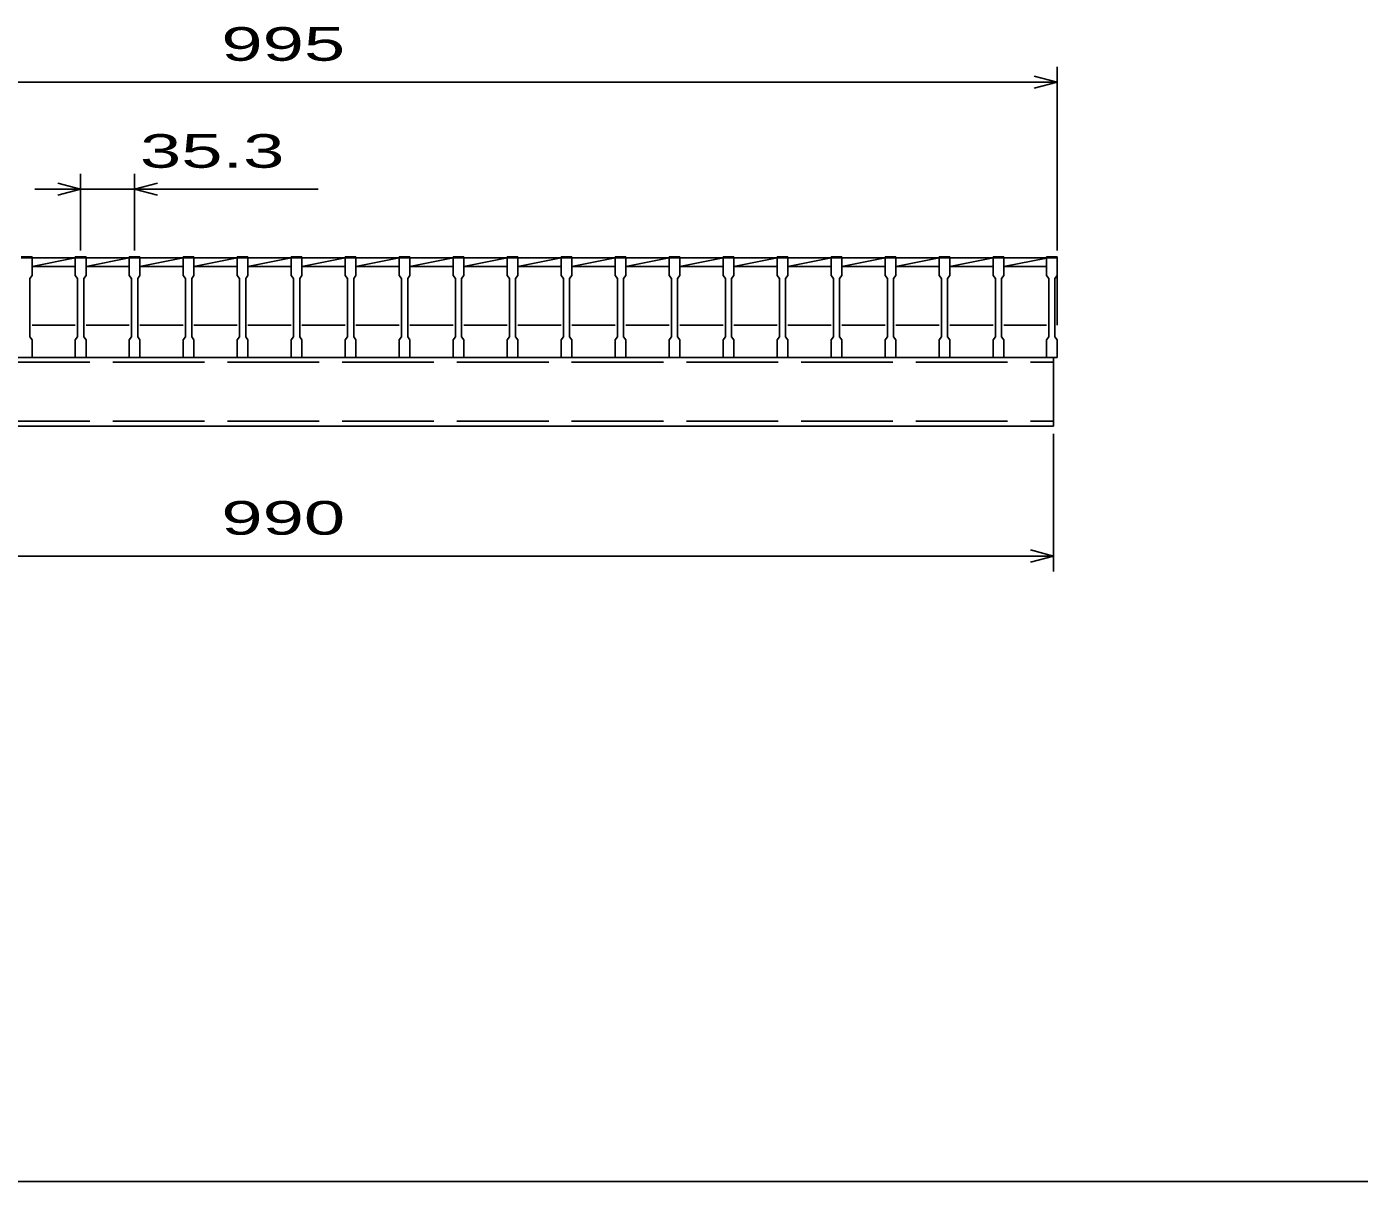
# Model space of a CAD drawing. Units: millimetres, scale not verified. Extents: x -1820 to 1731, y -1282 to 1054.
# Drawn here: x -1098 to -227, y -1146 to -391 of the extents above; entities that cross this region are included whole.
import ezdxf
from ezdxf.enums import TextEntityAlignment as Align

# ---------------------------------------------------------------- set-up
doc = ezdxf.new("R2010")
doc.units = ezdxf.units.MM
doc.header["$LTSCALE"] = 10
doc.linetypes.add('DASHED', pattern=[7.5, 6, -1.5])
for name, color, linetype, lineweight in [('0_2', 150, 'Continuous', 25), ('16', 3, 'Continuous', 25), ('22', 4, 'Continuous', 25)]:
    doc.layers.add(name, color=color, linetype=linetype, lineweight=lineweight)
doc.styles.add('ベクトル', font='')
doc.styles.get('ベクトル').set_extended_font_data('ベクトル')

msp = doc.modelspace()

# ---------------------------------------------------------------- linework, layer by layer
at = {"layer": '0_2'}
msp.add_line((1731, -1146.5), (-1729, -1146.5), dxfattribs=at)
at = {"layer": '16'}
for p, q in [((-1101.3, -541.8), (-1094.3, -541.8)), ((-1094.3, -542.5), (-1101.3, -542.5)), ((-1094.3, -541.8), (-1094.3, -542.5)), ((-1094.3, -554), (-1094.3, -542.5)), ((-1094.3, -542.5), (-1066, -542.5)), ((-1094.3, -548), (-1066, -542.5)), ((-1094.3, -548), (-1066, -548)), ((-1066, -542.5), (-1066, -541.8)), ((-1066, -541.8), (-1059, -541.8)), ((-1066, -542.5), (-1066, -554)), ((-1059, -542.5), (-1066, -542.5)), ((-1059, -541.8), (-1059, -542.5)), ((-1059, -554), (-1059, -542.5)), ((-1059, -542.5), (-1030.7, -542.5)), ((-1059, -548), (-1030.7, -542.5)), ((-1059, -548), (-1030.7, -548)), ((-1030.7, -542.5), (-1030.7, -541.8)), ((-1030.7, -541.8), (-1023.7, -541.8)), ((-1030.7, -542.5), (-1030.7, -554)), ((-1023.7, -542.5), (-1030.7, -542.5)), ((-1023.7, -541.8), (-1023.7, -542.5)), ((-1023.7, -554), (-1023.7, -542.5)), ((-1023.7, -542.5), (-995.4, -542.5)), ((-1023.7, -548), (-995.4, -542.5)), ((-1023.7, -548), (-995.4, -548)), ((-995.4, -542.5), (-995.4, -541.8)), ((-995.4, -541.8), (-988.4, -541.8)), ((-995.4, -542.5), (-995.4, -554)), ((-988.4, -542.5), (-995.4, -542.5)), ((-988.4, -541.8), (-988.4, -542.5)), ((-988.4, -554), (-988.4, -542.5)), ((-988.4, -542.5), (-960.1, -542.5)), ((-988.4, -548), (-960.1, -542.5)), ((-988.4, -548), (-960.1, -548)), ((-960.1, -542.5), (-960.1, -541.8)), ((-960.1, -541.8), (-953.1, -541.8)), ((-960.1, -542.5), (-960.1, -554)), ((-953.1, -542.5), (-960.1, -542.5)), ((-953.1, -541.8), (-953.1, -542.5)), ((-953.1, -554), (-953.1, -542.5)), ((-953.1, -542.5), (-924.8, -542.5)), ((-953.1, -548), (-924.8, -542.5)), ((-953.1, -548), (-924.8, -548)), ((-924.8, -542.5), (-924.8, -541.8)), ((-924.8, -541.8), (-917.8, -541.8)), ((-924.8, -542.5), (-924.8, -554)), ((-917.8, -542.5), (-924.8, -542.5)), ((-917.8, -541.8), (-917.8, -542.5)), ((-917.8, -554), (-917.8, -542.5)), ((-917.8, -542.5), (-889.5, -542.5)), ((-917.8, -548), (-889.5, -542.5)), ((-917.8, -548), (-889.5, -548)), ((-889.5, -542.5), (-889.5, -541.8)), ((-889.5, -541.8), (-882.5, -541.8)), ((-889.5, -542.5), (-889.5, -554)), ((-882.5, -542.5), (-889.5, -542.5)), ((-882.5, -541.8), (-882.5, -542.5)), ((-882.5, -554), (-882.5, -542.5)), ((-882.5, -542.5), (-854.2, -542.5)), ((-882.5, -548), (-854.2, -542.5)), ((-882.5, -548), (-854.2, -548)), ((-854.2, -542.5), (-854.2, -541.8)), ((-854.2, -541.8), (-847.2, -541.8)), ((-854.2, -542.5), (-854.2, -554)), ((-847.2, -542.5), (-854.2, -542.5)), ((-847.2, -541.8), (-847.2, -542.5)), ((-847.2, -554), (-847.2, -542.5)), ((-847.2, -542.5), (-818.9, -542.5)), ((-847.2, -548), (-818.9, -542.5)), ((-847.2, -548), (-818.9, -548)), ((-818.9, -542.5), (-818.9, -541.8)), ((-818.9, -541.8), (-811.9, -541.8)), ((-818.9, -542.5), (-818.9, -554)), ((-811.9, -542.5), (-818.9, -542.5)), ((-811.9, -541.8), (-811.9, -542.5)), ((-811.9, -554), (-811.9, -542.5)), ((-811.9, -542.5), (-783.6, -542.5)), ((-811.9, -548), (-783.6, -542.5)), ((-811.9, -548), (-783.6, -548)), ((-783.6, -542.5), (-783.6, -541.8)), ((-783.6, -541.8), (-776.6, -541.8)), ((-783.6, -542.5), (-783.6, -554)), ((-776.6, -542.5), (-783.6, -542.5)), ((-776.6, -541.8), (-776.6, -542.5)), ((-776.6, -554), (-776.6, -542.5)), ((-776.6, -542.5), (-748.3, -542.5)), ((-776.6, -548), (-748.3, -542.5)), ((-776.6, -548), (-748.3, -548)), ((-748.3, -542.5), (-748.3, -541.8)), ((-748.3, -541.8), (-741.3, -541.8)), ((-748.3, -542.5), (-748.3, -554)), ((-741.3, -542.5), (-748.3, -542.5)), ((-741.3, -541.8), (-741.3, -542.5)), ((-741.3, -554), (-741.3, -542.5)), ((-741.3, -542.5), (-713, -542.5)), ((-741.3, -548), (-713, -542.5)), ((-741.3, -548), (-713, -548)), ((-713, -542.5), (-713, -541.8)), ((-713, -541.8), (-706, -541.8)), ((-713, -542.5), (-713, -554)), ((-706, -542.5), (-713, -542.5)), ((-706, -541.8), (-706, -542.5)), ((-706, -554), (-706, -542.5)), ((-706, -542.5), (-677.7, -542.5)), ((-706, -548), (-677.7, -542.5)), ((-706, -548), (-677.7, -548)), ((-677.7, -542.5), (-677.7, -541.8)), ((-677.7, -541.8), (-670.7, -541.8)), ((-677.7, -542.5), (-677.7, -554)), ((-670.7, -542.5), (-677.7, -542.5)), ((-670.7, -541.8), (-670.7, -542.5)), ((-670.7, -554), (-670.7, -542.5)), ((-670.7, -542.5), (-642.4, -542.5)), ((-670.7, -548), (-642.4, -542.5)), ((-670.7, -548), (-642.4, -548)), ((-642.4, -542.5), (-642.4, -541.8)), ((-642.4, -541.8), (-635.4, -541.8)), ((-642.4, -542.5), (-642.4, -554)), ((-635.4, -542.5), (-642.4, -542.5)), ((-635.4, -541.8), (-635.4, -542.5)), ((-635.4, -554), (-635.4, -542.5)), ((-635.4, -542.5), (-607.1, -542.5)), ((-635.4, -548), (-607.1, -542.5)), ((-635.4, -548), (-607.1, -548)), ((-607.1, -542.5), (-607.1, -541.8)), ((-607.1, -541.8), (-600.1, -541.8)), ((-607.1, -542.5), (-607.1, -554)), ((-600.1, -542.5), (-607.1, -542.5)), ((-600.1, -541.8), (-600.1, -542.5)), ((-600.1, -554), (-600.1, -542.5)), ((-600.1, -542.5), (-571.8, -542.5)), ((-600.1, -548), (-571.8, -542.5)), ((-600.1, -548), (-571.8, -548)), ((-571.8, -542.5), (-571.8, -541.8)), ((-571.8, -541.8), (-564.8, -541.8)), ((-571.8, -542.5), (-571.8, -554)), ((-564.8, -542.5), (-571.8, -542.5)), ((-564.8, -541.8), (-564.8, -542.5)), ((-564.8, -554), (-564.8, -542.5)), ((-564.8, -542.5), (-536.5, -542.5)), ((-564.8, -548), (-536.5, -542.5)), ((-564.8, -548), (-536.5, -548)), ((-536.5, -542.5), (-536.5, -541.8)), ((-536.5, -541.8), (-529.5, -541.8)), ((-536.5, -542.5), (-536.5, -554)), ((-529.5, -542.5), (-536.5, -542.5)), ((-529.5, -541.8), (-529.5, -542.5)), ((-529.5, -554), (-529.5, -542.5)), ((-529.5, -542.5), (-501.2, -542.5)), ((-529.5, -548), (-501.2, -542.5)), ((-529.5, -548), (-501.2, -548)), ((-501.2, -542.5), (-501.2, -541.8)), ((-501.2, -541.8), (-494.2, -541.8)), ((-501.2, -542.5), (-501.2, -554)), ((-494.2, -542.5), (-501.2, -542.5)), ((-494.2, -541.8), (-494.2, -542.5)), ((-494.2, -554), (-494.2, -542.5)), ((-494.2, -542.5), (-465.9, -542.5)), ((-494.2, -548), (-465.9, -542.5)), ((-494.2, -548), (-465.9, -548)), ((-465.9, -542.5), (-465.9, -541.8)), ((-465.9, -541.8), (-458.9, -541.8)), ((-465.9, -542.5), (-465.9, -554)), ((-458.9, -542.5), (-465.9, -542.5)), ((-458.9, -541.8), (-458.9, -542.5)), ((-458.9, -554), (-458.9, -542.5)), ((-458.9, -542.5), (-431, -542.5)), ((-458.9, -548), (-431, -542.58)), ((-458.9, -548), (-431, -548)), ((-431, -542.5), (-431, -541.8)), ((-431, -541.8), (-424, -541.8)), ((-431, -542.5), (-431, -554)), ((-424, -542.5), (-431, -542.5)), ((-424, -541.8), (-424, -542.5)), ((-424, -554), (-424, -542.5)), ((-424, -586.5), (-424, -542.5)), ((-1095.8, -556), (-1094.3, -554)), ((-1095.8, -594), (-1095.8, -556)), ((-1066, -554), (-1064.5, -556)), ((-1064.5, -556), (-1064.5, -594)), ((-1060.5, -556), (-1059, -554)), ((-1060.5, -594), (-1060.5, -556)), ((-1030.7, -554), (-1029.2, -556)), ((-1029.2, -556), (-1029.2, -594)), ((-1025.2, -556), (-1023.7, -554)), ((-1025.2, -594), (-1025.2, -556)), ((-995.4, -554), (-993.9, -556)), ((-993.9, -556), (-993.9, -594)), ((-989.9, -556), (-988.4, -554)), ((-989.9, -594), (-989.9, -556)), ((-960.1, -554), (-958.6, -556)), ((-958.6, -556), (-958.6, -594)), ((-954.6, -556), (-953.1, -554)), ((-954.6, -594), (-954.6, -556)), ((-924.8, -554), (-923.3, -556)), ((-923.3, -556), (-923.3, -594)), ((-919.3, -556), (-917.8, -554)), ((-919.3, -594), (-919.3, -556)), ((-889.5, -554), (-888, -556)), ((-888, -556), (-888, -594)), ((-884, -556), (-882.5, -554)), ((-884, -594), (-884, -556)), ((-854.2, -554), (-852.7, -556)), ((-852.7, -556), (-852.7, -594)), ((-848.7, -556), (-847.2, -554)), ((-848.7, -594), (-848.7, -556)), ((-818.9, -554), (-817.4, -556)), ((-817.4, -556), (-817.4, -594)), ((-813.4, -556), (-811.9, -554)), ((-813.4, -594), (-813.4, -556)), ((-783.6, -554), (-782.1, -556)), ((-782.1, -556), (-782.1, -594)), ((-778.1, -556), (-776.6, -554)), ((-778.1, -594), (-778.1, -556)), ((-748.3, -554), (-746.8, -556)), ((-746.8, -556), (-746.8, -594)), ((-742.8, -556), (-741.3, -554)), ((-742.8, -594), (-742.8, -556)), ((-713, -554), (-711.5, -556)), ((-711.5, -556), (-711.5, -594)), ((-707.5, -556), (-706, -554)), ((-707.5, -594), (-707.5, -556)), ((-677.7, -554), (-676.2, -556)), ((-676.2, -556), (-676.2, -594)), ((-672.2, -556), (-670.7, -554)), ((-672.2, -594), (-672.2, -556)), ((-642.4, -554), (-640.9, -556)), ((-640.9, -556), (-640.9, -594)), ((-636.9, -556), (-635.4, -554)), ((-636.9, -594), (-636.9, -556)), ((-607.1, -554), (-605.6, -556)), ((-605.6, -556), (-605.6, -594)), ((-601.6, -556), (-600.1, -554)), ((-601.6, -594), (-601.6, -556)), ((-571.8, -554), (-570.3, -556)), ((-570.3, -556), (-570.3, -594)), ((-566.3, -556), (-564.8, -554)), ((-566.3, -594), (-566.3, -556)), ((-536.5, -554), (-535, -556)), ((-535, -556), (-535, -594)), ((-531, -556), (-529.5, -554)), ((-531, -594), (-531, -556)), ((-501.2, -554), (-499.7, -556)), ((-499.7, -556), (-499.7, -594)), ((-495.7, -556), (-494.2, -554)), ((-495.7, -594), (-495.7, -556)), ((-465.9, -554), (-464.4, -556)), ((-464.4, -556), (-464.4, -594)), ((-460.4, -556), (-458.9, -554)), ((-460.4, -594), (-460.4, -556)), ((-431, -554), (-429.5, -556)), ((-429.5, -556), (-429.5, -594)), ((-425.5, -556), (-424, -554)), ((-425.5, -594), (-425.5, -556)), ((-1094.3, -586.5), (-1066, -586.5)), ((-1059, -586.5), (-1030.7, -586.5)), ((-1023.7, -586.5), (-995.4, -586.5)), ((-988.4, -586.5), (-960.1, -586.5)), ((-953.1, -586.5), (-924.8, -586.5)), ((-917.8, -586.5), (-889.5, -586.5)), ((-882.5, -586.5), (-854.2, -586.5)), ((-847.2, -586.5), (-818.9, -586.5)), ((-811.9, -586.5), (-783.6, -586.5)), ((-776.6, -586.5), (-748.3, -586.5)), ((-741.3, -586.5), (-713, -586.5)), ((-706, -586.5), (-677.7, -586.5)), ((-670.7, -586.5), (-642.4, -586.5)), ((-635.4, -586.5), (-607.1, -586.5)), ((-600.1, -586.5), (-571.8, -586.5)), ((-564.8, -586.5), (-536.5, -586.5)), ((-529.5, -586.5), (-501.2, -586.5)), ((-494.2, -586.5), (-465.9, -586.5)), ((-458.9, -586.5), (-431, -586.5)), ((-1094.3, -596), (-1095.8, -594)), ((-1094.3, -607.5), (-1094.3, -596)), ((-1064.5, -594), (-1066, -596)), ((-1066, -596), (-1066, -607.5)), ((-1059, -596), (-1060.5, -594)), ((-1059, -607.5), (-1059, -596)), ((-1029.2, -594), (-1030.7, -596)), ((-1030.7, -596), (-1030.7, -607.5)), ((-1023.7, -596), (-1025.2, -594)), ((-1023.7, -607.5), (-1023.7, -596)), ((-993.9, -594), (-995.4, -596)), ((-995.4, -596), (-995.4, -607.5)), ((-988.4, -596), (-989.9, -594)), ((-988.4, -607.5), (-988.4, -596)), ((-958.6, -594), (-960.1, -596)), ((-960.1, -596), (-960.1, -607.5)), ((-953.1, -596), (-954.6, -594)), ((-953.1, -607.5), (-953.1, -596)), ((-923.3, -594), (-924.8, -596)), ((-924.8, -596), (-924.8, -607.5)), ((-917.8, -596), (-919.3, -594)), ((-917.8, -607.5), (-917.8, -596)), ((-888, -594), (-889.5, -596)), ((-889.5, -596), (-889.5, -607.5)), ((-882.5, -596), (-884, -594)), ((-882.5, -607.5), (-882.5, -596)), ((-852.7, -594), (-854.2, -596)), ((-854.2, -596), (-854.2, -607.5)), ((-847.2, -596), (-848.7, -594)), ((-847.2, -607.5), (-847.2, -596)), ((-817.4, -594), (-818.9, -596)), ((-818.9, -596), (-818.9, -607.5)), ((-811.9, -596), (-813.4, -594)), ((-811.9, -607.5), (-811.9, -596)), ((-782.1, -594), (-783.6, -596)), ((-783.6, -596), (-783.6, -607.5)), ((-776.6, -596), (-778.1, -594)), ((-776.6, -607.5), (-776.6, -596)), ((-746.8, -594), (-748.3, -596)), ((-748.3, -596), (-748.3, -607.5)), ((-741.3, -596), (-742.8, -594)), ((-741.3, -607.5), (-741.3, -596)), ((-711.5, -594), (-713, -596)), ((-713, -596), (-713, -607.5)), ((-706, -596), (-707.5, -594)), ((-706, -607.5), (-706, -596)), ((-676.2, -594), (-677.7, -596)), ((-677.7, -596), (-677.7, -607.5)), ((-670.7, -596), (-672.2, -594)), ((-670.7, -607.5), (-670.7, -596)), ((-640.9, -594), (-642.4, -596)), ((-642.4, -596), (-642.4, -607.5)), ((-635.4, -596), (-636.9, -594)), ((-635.4, -607.5), (-635.4, -596)), ((-605.6, -594), (-607.1, -596)), ((-607.1, -596), (-607.1, -607.5)), ((-600.1, -596), (-601.6, -594)), ((-600.1, -607.5), (-600.1, -596)), ((-570.3, -594), (-571.8, -596)), ((-571.8, -596), (-571.8, -607.5)), ((-564.8, -596), (-566.3, -594)), ((-564.8, -607.5), (-564.8, -596)), ((-535, -594), (-536.5, -596)), ((-536.5, -596), (-536.5, -607.5)), ((-529.5, -596), (-531, -594)), ((-529.5, -607.5), (-529.5, -596)), ((-499.7, -594), (-501.2, -596)), ((-501.2, -596), (-501.2, -607.5)), ((-494.2, -596), (-495.7, -594)), ((-494.2, -607.5), (-494.2, -596)), ((-464.4, -594), (-465.9, -596)), ((-465.9, -596), (-465.9, -607.5)), ((-458.9, -596), (-460.4, -594)), ((-458.9, -607.5), (-458.9, -596)), ((-429.5, -594), (-431, -596)), ((-431, -596), (-431, -607.5)), ((-424, -596), (-425.5, -594)), ((-424, -607.5), (-424, -596)), ((-1416.5, -607.5), (-426.5, -607.5)), ((-1101.3, -607.5), (-1094.3, -607.5)), ((-1066, -607.5), (-1059, -607.5)), ((-1030.7, -607.5), (-1023.7, -607.5)), ((-995.4, -607.5), (-988.4, -607.5)), ((-960.1, -607.5), (-953.1, -607.5)), ((-924.8, -607.5), (-917.8, -607.5)), ((-889.5, -607.5), (-882.5, -607.5)), ((-854.2, -607.5), (-847.2, -607.5)), ((-818.9, -607.5), (-811.9, -607.5)), ((-783.6, -607.5), (-776.6, -607.5)), ((-748.3, -607.5), (-741.3, -607.5)), ((-713, -607.5), (-706, -607.5)), ((-677.7, -607.5), (-670.7, -607.5)), ((-642.4, -607.5), (-635.4, -607.5)), ((-607.1, -607.5), (-600.1, -607.5)), ((-571.8, -607.5), (-564.8, -607.5)), ((-536.5, -607.5), (-529.5, -607.5)), ((-501.2, -607.5), (-494.2, -607.5)), ((-465.9, -607.5), (-458.9, -607.5)), ((-431, -607.5), (-424, -607.5)), ((-426.5, -652.5), (-426.5, -607.5)), ((-1416.5, -652.5), (-426.5, -652.5))]:
    msp.add_line(p, q, dxfattribs=at)
at = {"layer": '16', "linetype": 'DASHED'}
for p, q in [((-1416.5, -610.7), (-426.5, -610.7)), ((-1416.5, -649.3), (-426.5, -649.3))]:
    msp.add_line(p, q, dxfattribs=at)
at = {"layer": '22'}
for p, q in [((-424, -537.5), (-424, -417.5)), ((-424, -427.5), (-439, -423.5)), ((-1419, -427.5), (-424, -427.5)), ((-439, -431.5), (-424, -427.5)), ((-1062.5, -537.5), (-1062.5, -487.5)), ((-1027.2, -487.5), (-1027.2, -537.5)), ((-1062.5, -497.5), (-1077.5, -493.5)), ((-1027.2, -497.5), (-1012.2, -493.5)), ((-1062.5, -497.5), (-1092.5, -497.5)), ((-1077.5, -501.5), (-1062.5, -497.5)), ((-1062.5, -497.5), (-1027.2, -497.5)), ((-1012.2, -501.5), (-1027.2, -497.5)), ((-1027.2, -497.5), (-907.2, -497.5)), ((-426.5, -747.5), (-426.5, -657.5)), ((-1416.5, -737.5), (-426.5, -737.5)), ((-426.5, -737.5), (-441.5, -733.5)), ((-441.5, -741.5), (-426.5, -737.5))]:
    msp.add_line(p, q, dxfattribs=at)

# ---------------------------------------------------------------- texts
at = {"layer": '22', "color": 2, "style": 'ベクトル', "width": 1.65}
for s, p in [(' 995 ', (-984, -402.5)), (' 35.3 ', (-1037.2, -472.5)), (' 990 ', (-984, -712.5))]:
    msp.add_text(s, height=21.99, dxfattribs=at).set_placement(p, align=Align.MIDDLE_LEFT)

doc.saveas('drawing.dxf')
